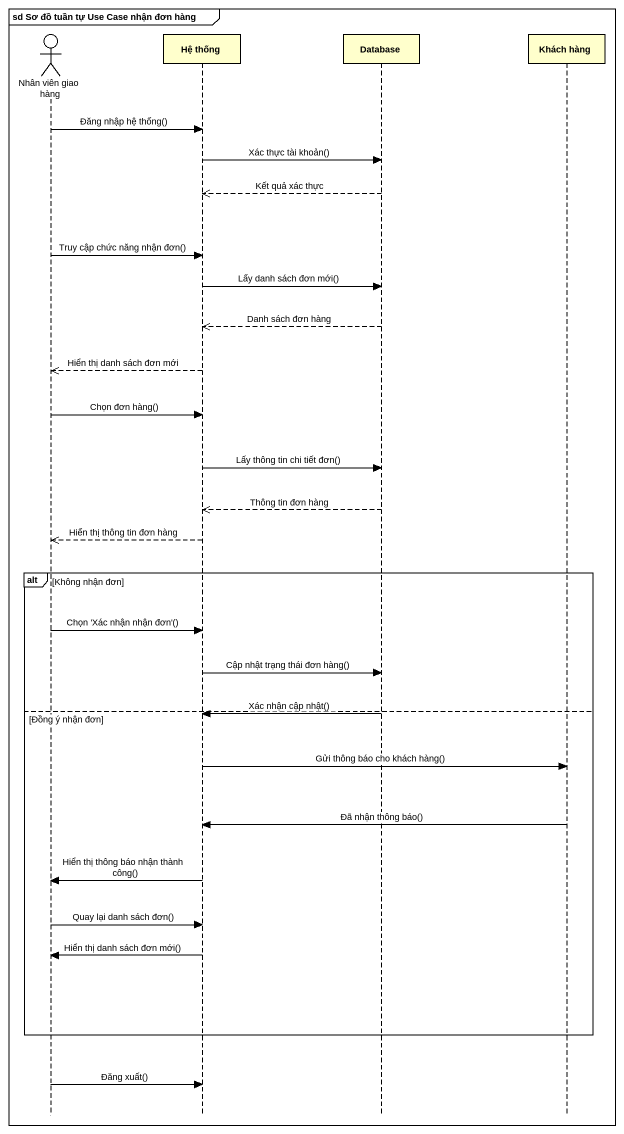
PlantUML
@startuml
mainframe sd Sơ đồ tuần tự Use Case nhận đơn hàng
hide footbox
actor "Nhân viên giao hàng" as Nhân_viên_giao_hàng
participant "Hệ thống" as Hệ_thống
participant "Database" as Database_
participant "Khách hàng" as Khách_hàng

Nhân_viên_giao_hàng -> Hệ_thống : Đăng nhập hệ thống()
Hệ_thống -> Database_ : Xác thực tài khoản()
Database_ -->> Hệ_thống : Kết quả xác thực
Nhân_viên_giao_hàng -> Hệ_thống : Truy cập chức năng nhận đơn()
Hệ_thống -> Database_ : Lấy danh sách đơn mới()
Database_ -->> Hệ_thống : Danh sách đơn hàng
Hệ_thống -->> Nhân_viên_giao_hàng : Hiển thị danh sách đơn mới
Nhân_viên_giao_hàng -> Hệ_thống : Chọn đơn hàng()
Hệ_thống -> Database_ : Lấy thông tin chi tiết đơn()
Database_ -->> Hệ_thống : Thông tin đơn hàng
Hệ_thống -->> Nhân_viên_giao_hàng : Hiển thị thông tin đơn hàng
alt Không nhận đơn
  Nhân_viên_giao_hàng -> Hệ_thống : Chọn 'Xác nhận nhận đơn'()
  Hệ_thống -> Database_ : Cập nhật trạng thái đơn hàng()
else Đồng ý nhận đơn
  Database_ -> Hệ_thống : Xác nhận cập nhật()
  Hệ_thống -> Khách_hàng : Gửi thông báo cho khách hàng()
  Khách_hàng -> Hệ_thống : Đã nhận thông báo()
  Hệ_thống -> Nhân_viên_giao_hàng : Hiển thị thông báo nhận thành công()
  Nhân_viên_giao_hàng -> Hệ_thống : Quay lại danh sách đơn()
  Hệ_thống -> Nhân_viên_giao_hàng : Hiển thị danh sách đơn mới()
end
Nhân_viên_giao_hàng -> Hệ_thống : Đăng xuất()
@enduml
